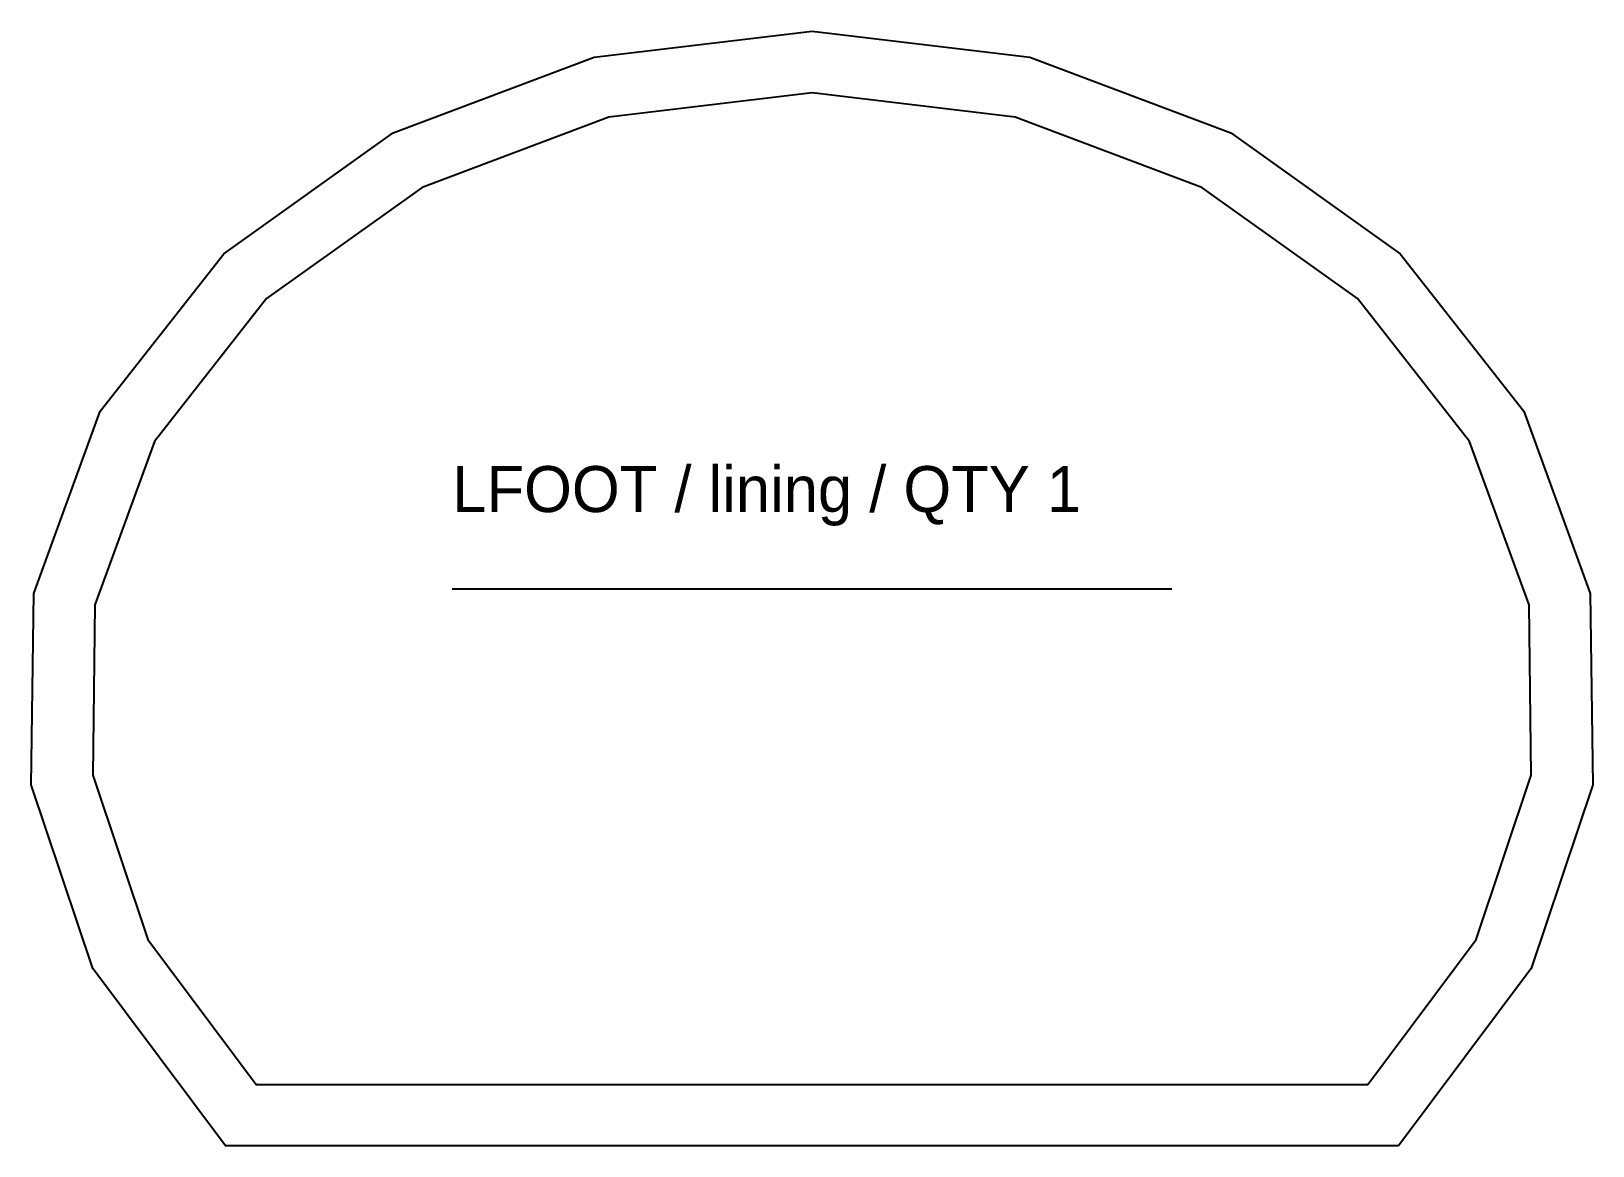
# Model space of a CAD drawing. Header units: millimetres. Extents: x -12 to 294, y -12 to 206.
import ezdxf

# ---------------------------------------------------------------- set-up
doc = ezdxf.new("R2010")
doc.units = ezdxf.units.MM
for name, color, linetype in [('CUT', 7, 'Continuous'), ('GRAIN', 3, 'Continuous'), ('ID', 7, 'Continuous'), ('SEW', 5, 'Continuous')]:
    doc.layers.add(name, color=color, linetype=linetype)

msp = doc.modelspace()

# ---------------------------------------------------------------- linework, layer by layer
at = {"layer": 'CUT'}
msp.add_lwpolyline([(255.57, -12), (26, -12), (0.05, 22.7), (-12.03, 58.61), (-11.53, 96.07), (1.47, 131.72), (25.65, 162.54), (58.79, 186.18), (98.18, 201.03), (140.79, 206.08), (183.39, 201.03), (222.78, 186.18), (255.92, 162.54), (280.1, 131.72), (293.1, 96.07), (293.6, 58.61), (281.52, 22.7)], close=True, dxfattribs=at)
at = {"layer": 'GRAIN'}
msp.add_line((70.39, 97), (211.18, 97), dxfattribs=at)
at = {"layer": 'SEW'}
msp.add_lwpolyline([(249.56, 0), (270.76, 28.35), (281.57, 60.49), (281.13, 93.87), (269.48, 125.82), (247.55, 153.77), (217.08, 175.51), (180.52, 189.28), (140.79, 194), (101.05, 189.28), (64.49, 175.51), (34.02, 153.77), (12.09, 125.82), (0.44, 93.87), (0, 60.49), (10.81, 28.35), (32.01, 0)], close=True, dxfattribs=at)

# ---------------------------------------------------------------- texts
at = {"layer": 'ID'}
msp.add_text('LFOOT / lining / QTY 1', height=9, dxfattribs=at).set_placement((70.39, 112))

doc.saveas('drawing.dxf')
